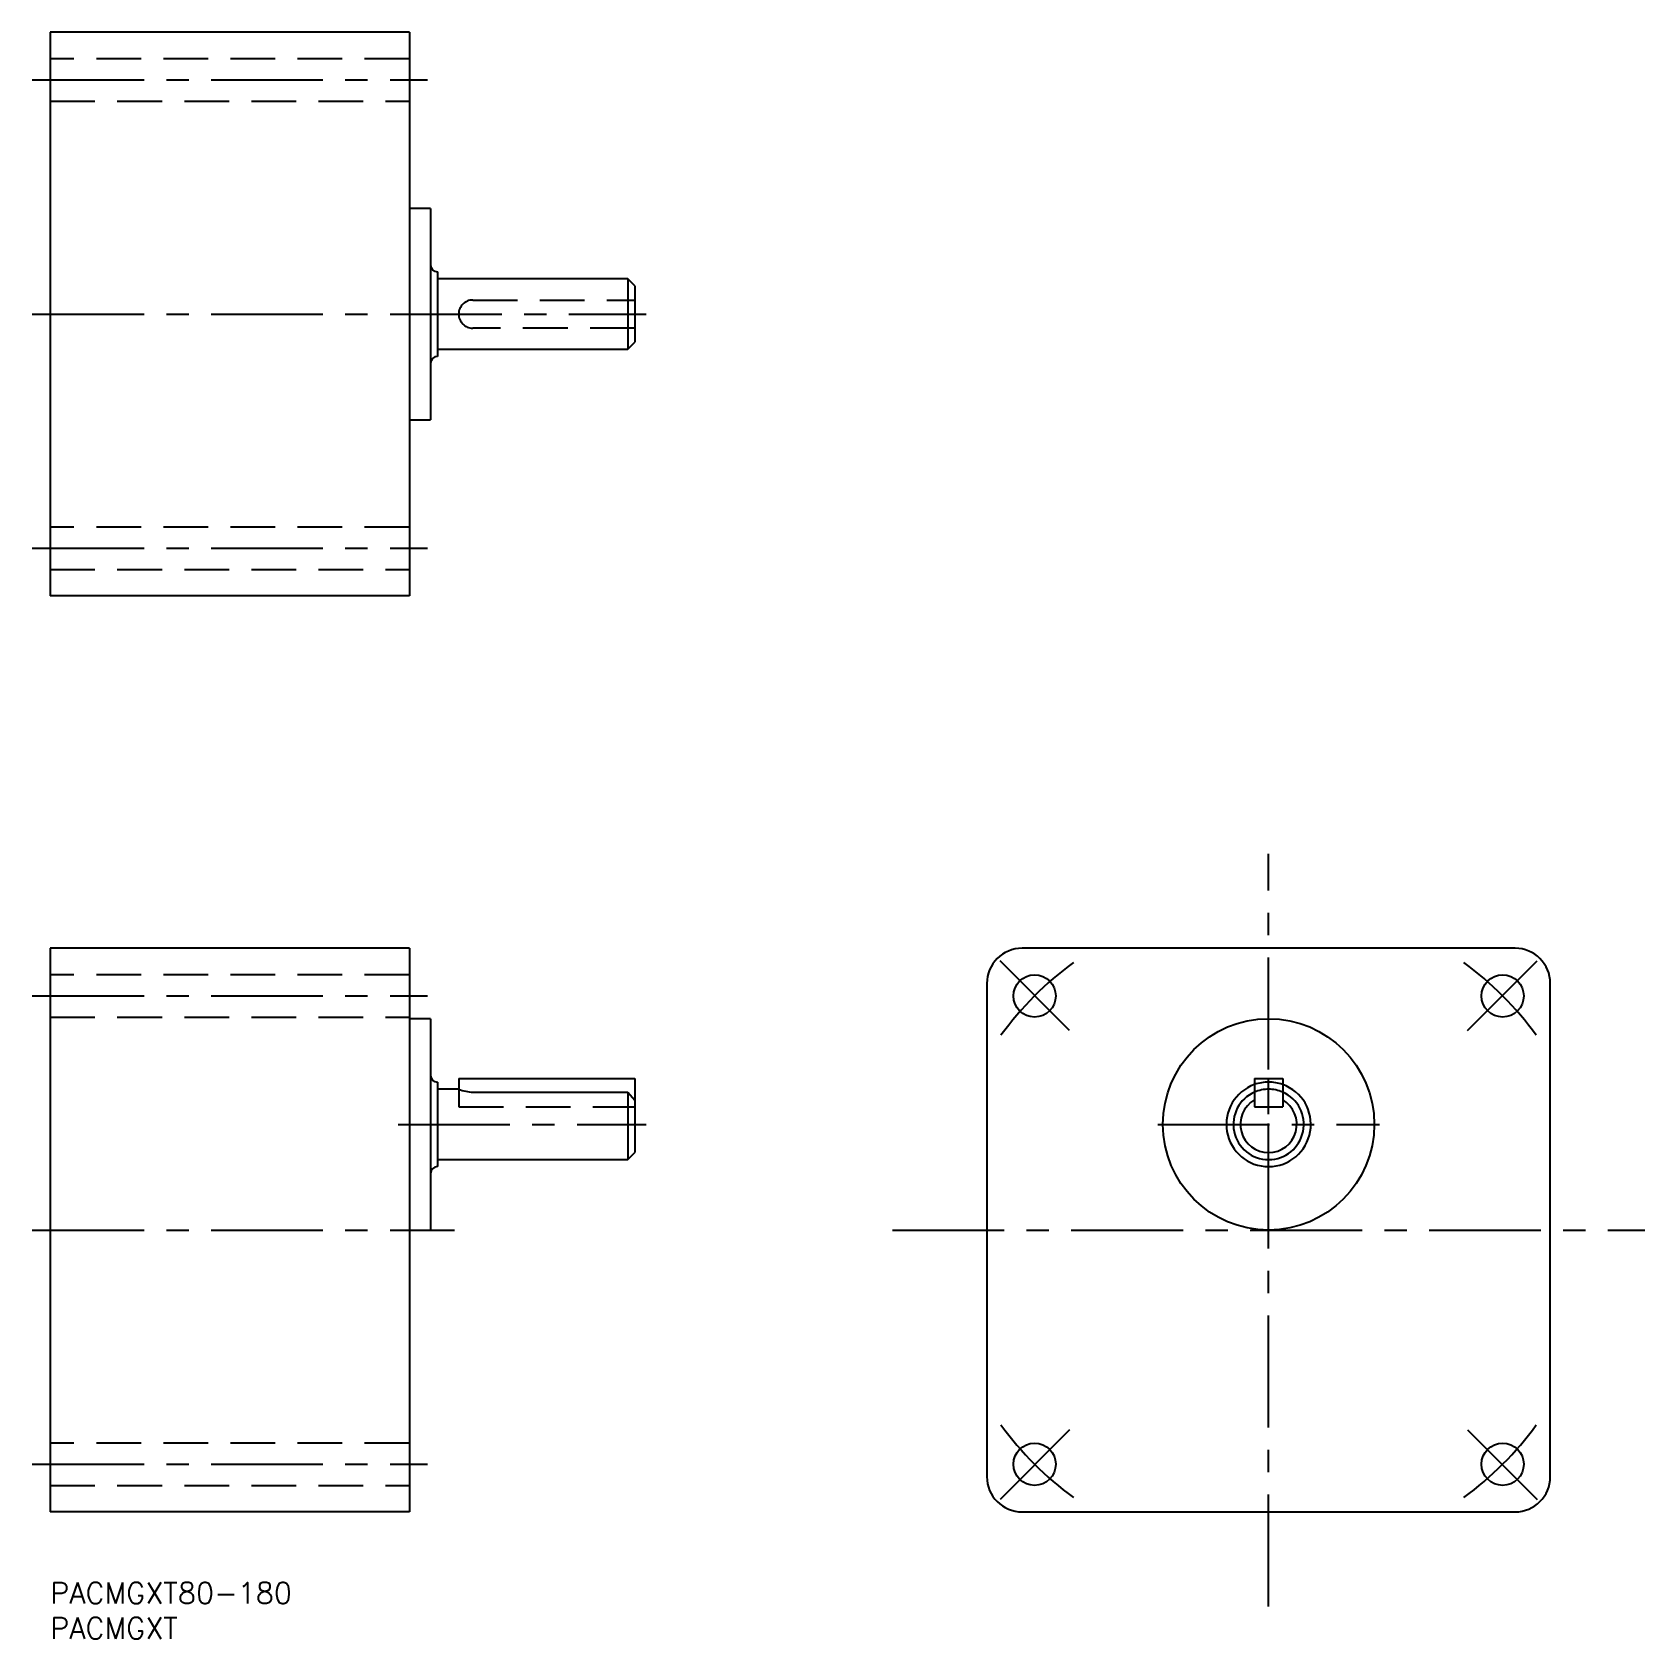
# Model space of a CAD drawing. Extents: x -3 to 226, y -8 to 220.
import ezdxf

# ---------------------------------------------------------------- set-up
doc = ezdxf.new("R2010")
doc.units = 0
doc.header["$LTSCALE"] = 0.5
doc.linetypes.add('CENTER', pattern=[50.8, 31.75, -6.35, 6.35, -6.35])
doc.linetypes.add('DASHED', pattern=[19.05, 12.7, -6.35])
for name, color, linetype in [('MSM_CENTER', 1, 'CENTER'), ('MSM_CONTINUOUS', 7, 'CONTINUOUS'), ('MSM_DASHED', 4, 'DASHED'), ('MSM_PART_NUMBER', 7, 'CONTINUOUS')]:
    doc.layers.add(name, color=color, linetype=linetype)
doc.styles.get("Standard").update_dxf_attribs({"font": 'txt.shx', "height": 3, "bigfont": 'bigfont.shx'})

msp = doc.modelspace()

# ---------------------------------------------------------------- linework, layer by layer
at = {"layer": 'MSM_CENTER'}
for p, q in [((-2.55, 213.23), (53.55, 213.23)), ((-2.55, 180), (84.6, 180)), ((-2.55, 146.77), (53.55, 146.77)), ((173, -3.41), (173, 103.41)), ((144.75, 78.34), (134.87, 88.22)), ((201.25, 78.34), (211.13, 88.22)), ((-2.55, 83.23), (53.55, 83.23)), ((173, 49.25), (173, 80.75)), ((49.4, 65), (84.6, 65)), ((157.25, 65), (188.75, 65)), ((-2.55, 50), (57.4, 50)), ((119.59, 50), (226.41, 50)), ((144.75, 21.66), (134.87, 11.78)), ((201.25, 21.66), (211.13, 11.78)), ((-2.55, 16.77), (53.55, 16.77))]:
    msp.add_line(p, q, dxfattribs=at)
for start, end in [(126.1481, 143.9733), (36.0267, 53.8519), (216.0267, 233.8519), (306.1481, 323.9733)]:
    msp.add_arc((173, 50), 47, start, end, dxfattribs=at)
at = {"layer": 'MSM_CONTINUOUS'}
for p, q in [((0, 220), (0, 140)), ((51, 220), (0, 220)), ((51, 220), (51, 140)), ((54, 195), (51, 195)), ((54, 195), (54, 165)), ((55, 186), (55, 174)), ((82, 185), (55, 185)), ((83, 184), (82, 185)), ((82, 185), (82, 175)), ((83, 184), (83, 176)), ((55, 175), (82, 175)), ((82, 175), (83, 176)), ((51, 165), (54, 165)), ((51, 140), (0, 140)), ((51, 90), (0, 90)), ((0, 90), (0, 10)), ((51, 90), (51, 10)), ((208, 90), (138, 90)), ((133, 85), (133, 15)), ((213, 15), (213, 85)), ((54, 80), (51, 80)), ((54, 80), (54, 50)), ((55, 71), (55, 59)), ((58, 71.5), (83, 71.5)), ((58, 71.5), (58, 70)), ((83, 71.5), (83, 68.46)), ((171, 71.5), (171, 67.5)), ((171, 71.5), (175, 71.5)), ((175, 71.5), (175, 67.5)), ((58, 70), (55, 70)), ((60, 69.58), (82, 69.58)), ((82, 69.58), (82, 60)), ((82, 69.58), (83, 68.46)), ((171, 69.58), (171, 67.5)), ((175, 69.58), (175, 67.5)), ((83, 68.46), (83, 61)), ((171, 67.5), (175, 67.5)), ((171, 67.5), (175, 67.5)), ((55, 60), (82, 60)), ((82, 60), (83, 61)), ((51, 50), (54, 50)), ((51, 10), (0, 10)), ((138, 10), (208, 10))]:
    msp.add_line(p, q, dxfattribs=at)
for centre, radius in [((139.77, 83.23), 3), ((206.23, 83.23), 3), ((173, 65), 15), ((139.77, 16.77), 3), ((206.23, 16.77), 3)]:
    msp.add_circle(centre, radius, dxfattribs=at)
for centre, radius, start, end in [((55, 187), 1, 180, 270), ((55, 173), 1, 90, 180), ((138, 85), 5, 90, 180), ((208, 85), 5, 0, 90), ((55, 72), 1, 180, 270), ((60.07, 74.8), 5.22, 246.9158, 269.2736), ((173, 65), 6, 109.4712, 70.5288), ((173, 65), 5, 113.5782, 66.4218), ((173, 65), 4, 120, 60), ((55, 58), 1, 90, 180), ((138, 15), 5, 180, 270), ((208, 15), 5, 270, 0)]:
    msp.add_arc(centre, radius, start, end, dxfattribs=at)
at = {"layer": 'MSM_DASHED'}
for p, q in [((51, 216.23), (0, 216.23)), ((0, 210.23), (51, 210.23)), ((60, 182), (83, 182)), ((60, 182), (83, 182)), ((83, 178), (60, 178)), ((83, 178), (60, 178)), ((51, 149.77), (0, 149.77)), ((0, 143.77), (51, 143.77)), ((51, 86.23), (0, 86.23)), ((0, 80.23), (51, 80.23)), ((58, 70), (58, 67.5)), ((58, 70), (58, 67.5)), ((58.02, 70), (58, 70)), ((58, 67.5), (83, 67.5)), ((58, 67.5), (83, 67.5)), ((51, 19.77), (0, 19.77)), ((0, 13.77), (51, 13.77))]:
    msp.add_line(p, q, dxfattribs=at)
for centre, radius, start, end in [((60, 180), 2, 90, 270), ((60, 180), 2, 90, 270), ((173, 65), 6, 70.5288, 109.4712), ((173, 64.9), 5.09, 66.8591, 113.1409)]:
    msp.add_arc(centre, radius, start, end, dxfattribs=at)

# ---------------------------------------------------------------- texts
at = {"layer": 'MSM_PART_NUMBER'}
for s, p in [('PACMGXT80-180 ', (0, -3)), ('PACMGXT', (0, -8))]:
    msp.add_text(s, height=3, dxfattribs=at).set_placement(p)

doc.saveas('drawing.dxf')
